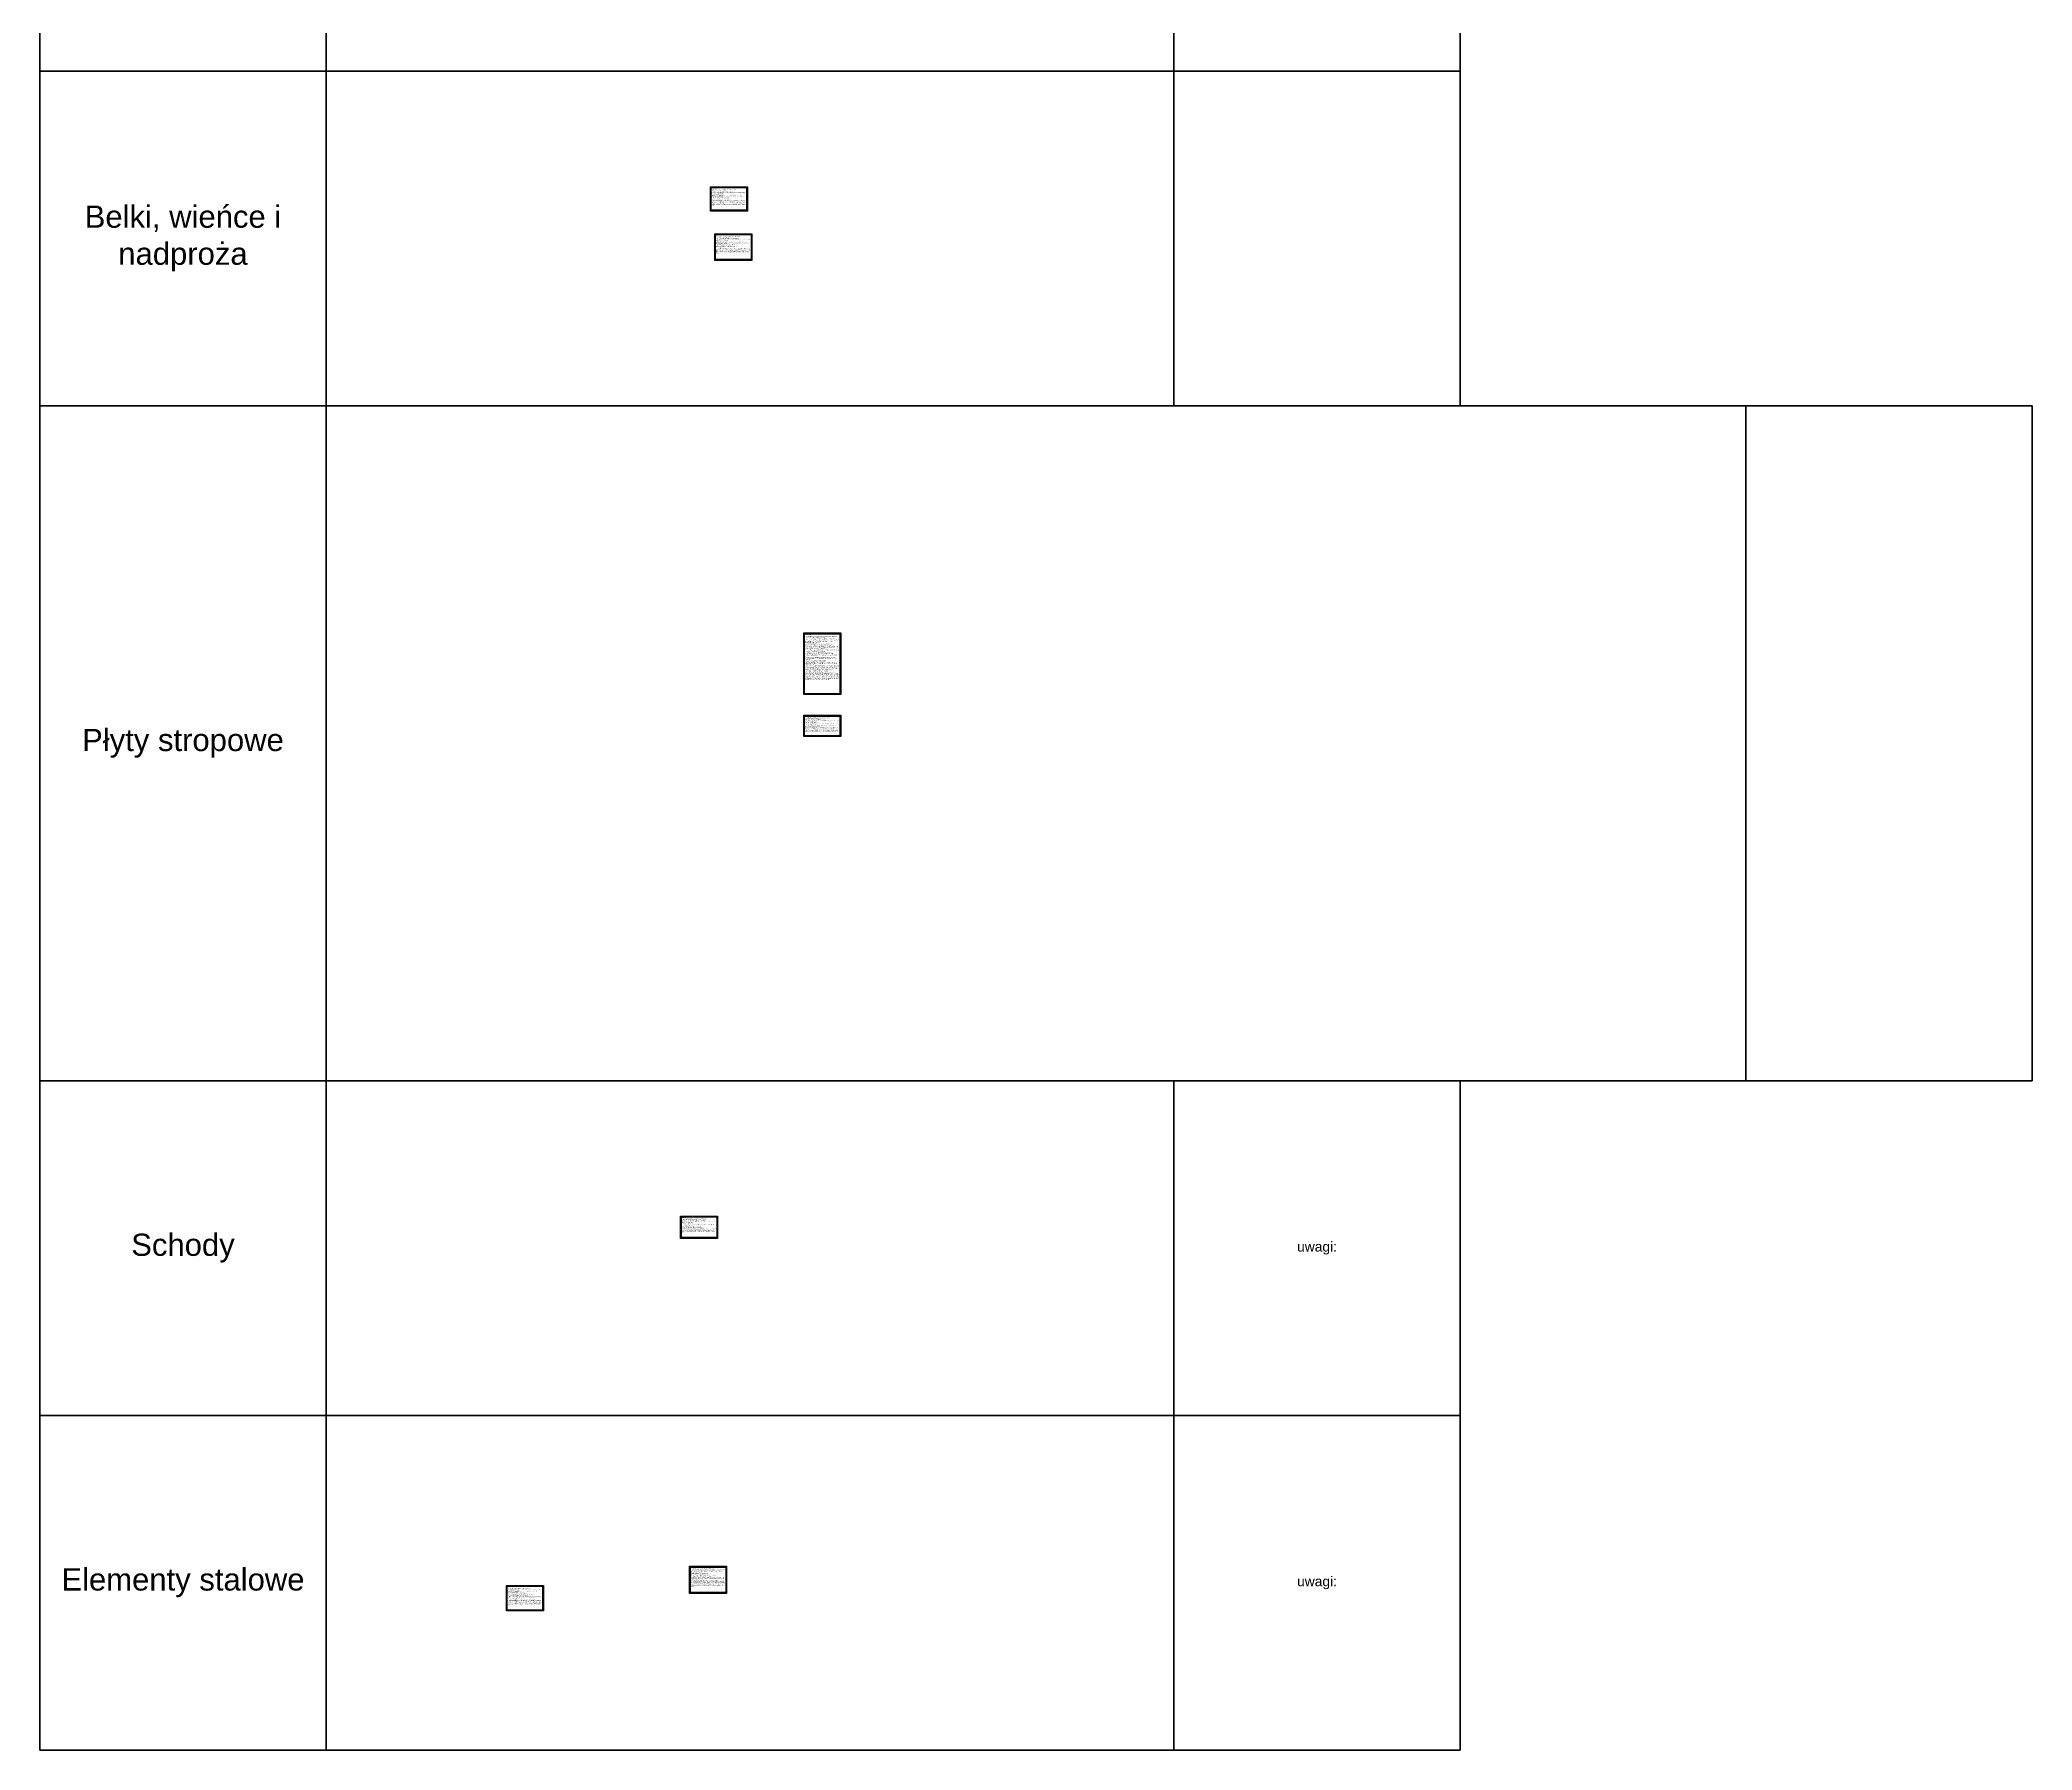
# Model space of a CAD drawing. Header units: millimetres. Extents: x -21220 to 1756793, y -806857 to 86733.
# Drawn here: x 236872 to 241716, y 77493 to 81650 of the extents above; entities that cross this region are included whole.
import ezdxf

# ---------------------------------------------------------------- set-up
doc = ezdxf.new("R2010")
doc.units = ezdxf.units.MM
doc.header["$LTSCALE"] = 10
doc.layers.add('G-Elementy konstrukcyjne', color=1, linetype='Continuous', lineweight=40)
doc.layers.add('G-Opisy', color=2, linetype='Continuous', lineweight=18)
doc.styles.add('Arial-GG', font='arial.ttf')

msp = doc.modelspace()

# ---------------------------------------------------------------- linework, layer by layer
at = {"ltscale": 0.8}
msp.add_line((238774.5, 79958.39), (238748.3, 79958.39), dxfattribs=at)
for points in [[(238502.59, 81292.88), (238592.59, 81292.88), (238592.59, 81233.88), (238502.59, 81233.88)], [(238504.59, 81290.88), (238590.59, 81290.88), (238590.59, 81235.88), (238504.59, 81235.88)], [(238513.22, 81178.76), (238603.22, 81178.76), (238603.22, 81113.76), (238513.22, 81113.76)], [(238515.22, 81176.76), (238601.22, 81176.76), (238601.22, 81115.76), (238515.22, 81115.76)], [(238729.5, 80208.39), (238819.5, 80208.39), (238819.5, 80058.39), (238729.5, 80058.39)], [(238731.5, 80206.39), (238817.5, 80206.39), (238817.5, 80060.39), (238731.5, 80060.39)], [(238729.5, 80008.39), (238819.5, 80008.39), (238819.5, 79956.39), (238729.5, 79956.39)], [(238731.5, 80006.39), (238817.5, 80006.39), (238817.5, 79958.39), (238731.5, 79958.39)], [(238430.12, 78790.85), (238520.12, 78790.85), (238520.12, 78736.85), (238430.12, 78736.85)], [(238432.12, 78788.85), (238518.12, 78788.85), (238518.12, 78738.85), (238432.12, 78738.85)], [(238006.56, 77893.21), (238096.56, 77893.21), (238096.56, 77831.21), (238006.56, 77831.21)], [(238451.81, 77940.01), (238541.81, 77940.01), (238541.81, 77874.01), (238451.81, 77874.01)], [(238453.81, 77938.01), (238539.81, 77938.01), (238539.81, 77876.01), (238453.81, 77876.01)], [(238008.56, 77891.21), (238094.56, 77891.21), (238094.56, 77833.21), (238008.56, 77833.21)]]:
    msp.add_lwpolyline(points, close=True, dxfattribs=at)
at = {"layer": 'G-Elementy konstrukcyjne', "ltscale": 200}
for points in [[(236872.12, 83182.99), (237568.05, 83182.99), (237568.05, 81573.82), (236872.12, 81573.82)], [(239629.48, 83182.99), (240325.4, 83182.99), (240325.4, 81573.82), (239629.48, 81573.82)], [(236872.12, 81573.82), (237568.05, 81573.82), (237568.05, 80760.36), (236872.12, 80760.36)], [(237568.05, 81573.82), (239629.48, 81573.82), (239629.48, 80760.36), (237568.05, 80760.36)], [(239629.48, 81573.82), (240325.4, 81573.82), (240325.4, 80760.36), (239629.48, 80760.36)], [(236872.12, 80760.36), (237568.05, 80760.36), (237568.05, 79119.95), (236872.12, 79119.95)], [(237568.05, 80760.36), (241020.22, 80760.36), (241020.22, 79119.95), (237568.05, 79119.95)], [(241020.22, 80760.36), (241716.15, 80760.36), (241716.15, 79119.95), (241020.22, 79119.95)], [(236872.12, 79119.95), (237568.05, 79119.95), (237568.05, 78306.48), (236872.12, 78306.48)], [(237568.05, 79119.95), (239629.48, 79119.95), (239629.48, 78306.48), (237568.05, 78306.48)], [(239629.48, 79119.95), (240325.4, 79119.95), (240325.4, 78306.48), (239629.48, 78306.48)], [(236872.12, 78306.48), (237568.05, 78306.48), (237568.05, 77493.02), (236872.12, 77493.02)], [(237568.05, 78306.48), (239629.48, 78306.48), (239629.48, 77493.02), (237568.05, 77493.02)], [(239629.48, 78306.48), (240325.4, 78306.48), (240325.4, 77493.02), (239629.48, 77493.02)]]:
    msp.add_lwpolyline(points, close=True, dxfattribs=at)

# ---------------------------------------------------------------- texts
at = {"layer": 'G-Opisy', "color": 2, "style": 'Arial-GG'}
for s, insert, char_height, width, attachment_point in [('{\\H0.8x;UWAGI:\\P\\H0.5625x;1.\\W1.684; \\W1;Beton zagęszczać mechanicznie i pielęgnować w czasie dojrzewania,\\P2.\\W1.398; \\W1;Stosować systemowe wkładki dystansowe,\\P3.\\W1.443; \\W1;Rysunki rozpatrywać z kompletnymi projektami pozostałych branż,\\P4.\\W1.428; \\W1;Prace wykonywać zgodnie z opisem technicznym i Sztuką Budowlaną, z zachowaniem przepisów Bezpieczeństwa i Ochrony Zdrowia,\\P5. Pręty za długie zagiąć lub uciąć,\\P6.\\W1.438; \\W1;Wszelkie zamienne rozwiązania techniczne należy bezwzględnie konsultować i zatwierdzić z autorem niniejszego opracowania,\\P7. Pręty wydane na rysunku są przedstawione dla jednej belki, \\fArial|b0|i0|c0|p34;tabela zbrojenie przedstawia zsumowaną wartość dla belek wszystkich tego typu,\\P8. Lokalizacja belek wg rys. rzutu kondygnacji,\\P9. Zbrojenie dochodzące należy przepuszczać przez belki.\\P10. \\fArial|b0|i0|c0|p34;\\H1x;\\C256;Biuro projektowe zastrzega bez krytyczne stosowanie rysunków w realizacji. Wykonawca robót budowlanych jest zobowiązany do kierowania się sztuką budowlaną jak również zasadami dobrych praktyk w budownictwie. Zakazana jest realizacja oczywistych omyłek z projektu. Jeżeli rozwiązanie projektowe może powodować wadę lub uszkodzenie obiektu budowlanego, uczestnicy procesu budowlanego zobowiązani są do zawiadomienia o tym fakcie biuro projektów przed wbudowaniem elementu.}', (238504.59, 81290.88), 3, 86, 1), ('Belki, wieńce i nadproża', (237220.09, 81167.09), 54, 695.9216, 5), ('{\\H0.8x;UWAGI:\\P\\H0.5625x;1.\\W1.684; \\W1;Beton zagęszczać mechanicznie i pielęgnować w czasie dojrzewania,\\P2.\\W1.398; \\W1;Stosować systemowe wkładki dystansowe,\\P3.\\W1.443; \\W1;Rysunki rozpatrywać z kompletnymi projektami pozostałych branż,\\P4.\\W1.428; \\W1;Prace wykonywać zgodnie z opisem technicznym i Sztuką Budowlaną, z zachowaniem przepisów Bezpieczeństwa i Ochrony Zdrowia,\\P5. Pręty za długie zagiąć lub uciąć,\\P6.\\W1.438; \\W1;Wszelkie zamienne rozwiązania techniczne należy bezwzględnie konsultować i zatwierdzić z autorem niniejszego opracowania,\\P7. Pręty wydane na rysunku są przedstawione dla całości wieńca oraz dodatek na zakłady, \\fArial|b0|i0|c0|p34;tabela zbrojenie przedstawia zsumowaną wartość dla wieńców,\\P8. Lokalizacja wieńców wg rys. rzutu kondygnacji,\\P9. Zbrojenie dochodzące należy przepuszczać przez wieńce,\\P10. \\C256;Pręty łączyć na zakład.\\P11. \\fArial|b0|i0|c0|p34;\\H1x;Biuro projektowe zastrzega bez krytyczne stosowanie rysunków w realizacji. Wykonawca robót budowlanych jest zobowiązany do kierowania się sztuką budowlaną jak również zasadami dobrych praktyk w budownictwie. Zakazana jest realizacja oczywistych omyłek z projektu. Jeżeli rozwiązanie projektowe może powodować wadę lub uszkodzenie obiektu budowlanego, uczestnicy procesu budowlanego zobowiązani są do zawiadomienia o tym fakcie biuro projektów przed wbudowaniem elementu.}', (238515.22, 81176.76), 3, 86, 1), ('{\\H0.80000x;UWAGI:}\\P{\\H0.45000x;1.}{\\H0.45000x;\\W1.68400x; }{\\H0.45000x;Beton zagęszczać mechanicznie i pielęgnować w czasie }{\\H0.45000x;dojrzewania,}\\P{\\H0.45000x;2.}{\\H0.45000x;\\W1.39800x; }{\\H0.45000x;Stosować systemowe wkładki dystansowe,}\\P{\\H0.45000x;3.}{\\H0.45000x;\\W1.44300x; }{\\H0.45000x;Rysunki rozpatrywać z kompletnymi projektami pozostałych branż,}\\P{\\H0.45000x;4.}{\\H0.45000x;\\W1.42800x; }{\\H0.45000x;Prace wykonywać zgodnie z opisem technicznym i Sztuką }{\\H0.45000x;Budowlaną, z zachowaniem przepisów Bezpieczeństwa i Ochrony }{\\H0.45000x;Zdrowia,}\\P{\\H0.45000x;5. Pręty za długie zagiąć lub uciąć,}\\P{\\H0.45000x;6.}{\\H0.45000x;\\W1.43800x; }{\\H0.45000x;Wszelkie zamienne rozwiązania techniczne należy bezwzględnie }{\\H0.45000x;konsultować i zatwierdzić z autorem niniejszego opracowania,}\\P{\\H0.45000x;7. Pręty wydane na rysunku są przedstawione dla jednej warstwy }{\\H0.45000x;stropu, tabela zbrojenie przedstawia częściową wartość zbrojenia }{\\H0.45000x;danego stropu,}\\P{\\H0.45000x;8. Lokalizacja ścian wg rys. rzutu kondygnacji,}\\P{\\H0.45000x;9. Przerwę roboczą przewidziano w górnej krawędzi fundamentu lub }{\\H0.45000x;stropu oraz w dolnej krawędzi belki, wieńca lub stropu.}\\P{\\H0.45000x;10. Układ ścian działowych wg. projektu architektonicznego,}\\P{\\H0.45000x;11. Pręty dozbrojenia nad podporami (np.: ściany, belki) układać }{\\H0.45000x;symetrycznie względem osi symetrii podpory, chyba że zwymiarowano }{\\H0.45000x;na rysunku,}\\P{\\H0.45000x;12. Wykonawca na etapie przygotowania produkcji powinien czytać }{\\H0.45000x;dokumentację wielobranżową. Wszelkie wątpliwości należy wyjaśniać }{\\H0.45000x;z projektantem,}\\P{\\H0.45000x;13. }{\\fArial|b1|i0|c238|p34;\\H0.45000x;Zbrojenie otworów na osobnym rysunku,}\\P{\\fArial|b1|i0|c238|p34;\\H0.45000x;142. }{\\fArial|b0|i0|c238|p34;\\H0.45000x;Dozbrojenie}{\\fArial|b1|i0|c238|p34;\\H0.45000x; }{\\fArial|b0|i0|c238|p34;\\H0.45000x;oznacza podwójne zagęszczenie prętów na danym }{\\fArial|b0|i0|c238|p34;\\H0.45000x;odcinku,}\\P{\\fArial|b0|i0|c238|p34;\\H0.45000x;15. Pręty}{\\fArial|b1|i0|c238|p34;\\H0.45000x; }{\\H0.45000x;∅}{\\fArial|b0|i0|c238|p34;\\H0.45000x;6 można dzielić w dowolnym miejscu, zapewniając zakładu }{\\fArial|b0|i0|c238|p34;\\H0.45000x;w łączeniu między nimi}\\P{\\fArial|b0|i0|c238|p34;\\H0.45000x;16. }{\\H0.45000x;Izolacje przeciwwilgociowe i termiczne wg rysunków }{\\H0.45000x;architektonicznych}\\P{\\H0.45000x;17. Przed wykonaniem otworów sprawdzić ich zgodność z projektami }{\\H0.45000x;branżowymi.Na rysunku pokazano otwory o boku/średnicy >50cm. }{\\H0.45000x;Otwory mniejsze wykonywać wg. wytycznych projektów branżowych,}\\P{\\H0.45000x;18. Otworowanie aktualne na dzień wydania projektu.}\\P{\\H0.45000x;19. Biuro projektowe zastrzega bez krytyczne stosowanie rysunków w }{\\H0.45000x;realizacji. Wykonawca robót budowlanych jest zobowiązany do }{\\H0.45000x;kierowania się sztuką budowlaną jak również zasadami dobrych }{\\H0.45000x;praktyk w budownictwie. Zakazana jest realizacja oczywistych omyłek }{\\H0.45000x;z projektu. Jeżeli rozwiązanie projektowe może powodować wadę lub }{\\H0.45000x;uszkodzenie obiektu budowlanego, uczestnicy procesu budowlanego }{\\H0.45000x;zobowiązani są do zawiadomienia o tym fakcie biuro projektów przed }{\\H0.45000x;wbudowaniem elementu.}', (238731.5, 80206.39), 4, 86, 1), ('Płyty stropowe', (237220.09, 79940.15), 54, 695.9216, 5), ('{\\fArial|b0|i0|c0|p34;\\H0.8x;UWAGI:\\P\\H0.5625x;1.\\W1.684; \\W1;Beton zagęszczać mechanicznie i pielęgnować w czasie dojrzewania,\\P2.\\W1.398; \\W1;Stosować systemowe wkładki dystansowe,\\P3.\\W1.443; \\W1;Rysunki rozpatrywać z kompletnymi projektami pozostałych branż,\\P4.\\W1.428; \\W1;Prace wykonywać zgodnie z opisem technicznym i Sztuką Budowlaną, z zachowaniem przepisów Bezpieczeństwa i Ochrony Zdrowia,\\P5. Pręty za długie zagiąć lub uciąć,\\P6.\\W1.438; \\W1;Wszelkie zamienne rozwiązania techniczne należy bezwzględnie konsultować i zatwierdzić z autorem niniejszego opracowania,\\P7. \\C256;Pręty wydane na rysunku są przedstawione dla jednej warstwy stropu, tabela zbrojenie przedstawia częściową wartość zbrojenia danego stropu,\\P8. \\fArial|b0|i0|c0|p34;\\H1x;Biuro projektowe zastrzega bez krytyczne stosowanie rysunków w realizacji. Wykonawca robót budowlanych jest zobowiązany do kierowania się sztuką budowlaną jak również zasadami dobrych praktyk w budownictwie. Zakazana jest realizacja oczywistych omyłek z projektu. Jeżeli rozwiązanie projektowe może powodować wadę lub uszkodzenie obiektu budowlanego, uczestnicy procesu budowlanego zobowiązani są do zawiadomienia o tym fakcie biuro projektów przed wbudowaniem elementu.}', (238731.5, 80006.39), 3, 86, 1), ('{\\H0.8x;UWAGI:\\P\\H0.5625x;1.\\W1.684; \\W1;Beton zagęszczać mechanicznie i pielęgnować w czasie dojrzewania,\\P2.\\W1.398; \\W1;Stosować systemowe wkładki dystansowe,\\P3.\\W1.443; \\W1;Rysunki rozpatrywać z kompletnymi projektami pozostałych branż,\\P4.\\W1.428; \\W1;Prace wykonywać zgodnie z opisem technicznym i Sztuką Budowlaną, z zachowaniem przepisów Bezpieczeństwa i Ochrony Zdrowia,\\P5. Pręty za długie zagiąć lub uciąć,\\P6.\\W1.438; \\W1;Wszelkie zamienne rozwiązania techniczne należy bezwzględnie konsultować i zatwierdzić z autorem niniejszego opracowania,\\fArial|b0|i0|c0|p34; \\P7. Lokalizacja klatki schodowej wg rys. rzutu kondygnacji,\\P9. Zbrojenie dochodzące należy przepuszczać przez element.\\P10. \\fArial|b0|i0|c0|p34;\\H1x;\\C256;Biuro projektowe zastrzega bez krytyczne stosowanie rysunków w realizacji. Wykonawca robót budowlanych jest zobowiązany do kierowania się sztuką budowlaną jak również zasadami dobrych praktyk w budownictwie. Zakazana jest realizacja oczywistych omyłek z projektu. Jeżeli rozwiązanie projektowe może powodować wadę lub uszkodzenie obiektu budowlanego, uczestnicy procesu budowlanego zobowiązani są do zawiadomienia o tym fakcie biuro projektów przed wbudowaniem elementu.}', (238432.12, 78788.85), 3, 86, 1), ('\\pxsm1,qc;Schody', (237220.09, 78713.22), 54, 695.9216, 5), ('\\pxsm1,qc;uwagi:', (239977.44, 78713.22), 24, 695.9216, 5), ('\\pxsm1,qc;Elementy stalowe', (237220.09, 77899.75), 54, 695.9216, 5), ('{\\H0.80000x;UWAGI:}\\P{\\H0.45000x;1.}{\\H0.45000x;\\W1.44300x; }{\\H0.45000x;Rysunki rozpatrywać z kompletnymi projektami pozostałych branż,}\\P{\\H0.45000x;2.}{\\H0.45000x;\\W1.42800x; }{\\H0.45000x;Prace wykonywać zgodnie z opisem technicznym i Sztuką }{\\H0.45000x;Budowlaną, z zachowaniem przepisów Bezpieczeństwa i Ochrony }{\\H0.45000x;Zdrowia,}\\P{\\H0.45000x;3.}{\\H0.45000x;\\W1.43800x; }{\\H0.45000x;Wszelkie zamienne rozwiązania techniczne należy bezwzględnie }{\\H0.45000x;konsultować i zatwierdzić z autorem niniejszego opracowania, }\\P{\\H0.45000x;4. Lokalizacja elementów wg rys. rzutu kondygnacji,}\\P{\\H0.45000x;5.}{\\fArial|b1|i0|c238|p34;\\H0.45000x; }{\\fArial|b0|i0|c238|p34;\\H0.45000x;Spoiny pachwinowe o grubości 0,7 cieńszego elementu,}\\P{\\fArial|b0|i0|c238|p34;\\H0.45000x;6. Spoiny czołowe typu V, wykonać na pełną grubość łączonych }{\\fArial|b0|i0|c238|p34;\\H0.45000x;elementów,}\\P{\\fArial|b0|i0|c238|p34;\\H0.45000x;7. Spoiny wykonać na całej długości przylegania elementów,}\\P{\\fArial|b0|i0|c238|p34;\\H0.45000x;8. Przed wykonaniem elementów należy zweryfikować wymaganą }{\\fArial|b0|i0|c238|p34;\\H0.45000x;wysokość i długość na budowie.}\\P{\\fArial|b0|i0|c238|p34;\\H0.45000x;9. Elementy skręcane na śruby kl.8.8 (2x podkładka + 1x nakrętka }{\\fArial|b0|i0|c238|p34;\\H0.45000x;samokontrująca). Przy otworach Ø18 należy zastosować śruby M16,}\\P{\\fArial|b0|i0|c238|p34;\\H0.45000x;10. Zabezpieczenie antykorozyjne przez ocynkowanie oraz malowanie }{\\fArial|b0|i0|c238|p34;\\H0.45000x;proszkowe.}\\P{\\fArial|b0|i0|c238|p34;\\H0.45000x;11. Symbol }{\\fCalibri|b0|i0|c238|p34;\\H0.45000x;„}{\\fArial|b0|i0|c238|p34;\\H0.45000x;*}{\\fCalibri|b0|i0|c238|p34;\\H0.45000x;”}{\\fArial|b0|i0|c238|p34;\\H0.45000x; oznacza lustrzane odbicie elementu pionową }{\\fArial|b0|i0|c238|p34;\\H0.45000x;płaszczyzna wzdłuż dłuższej krawędzi.}\\P{\\fArial|b0|i0|c238|p34;\\H0.45000x;12. Biuro projektowe zastrzega bez krytyczne stosowanie rysunków w }{\\fArial|b0|i0|c238|p34;\\H0.45000x;realizacji. Wykonawca robót budowlanych jest zobowiązany do }{\\fArial|b0|i0|c238|p34;\\H0.45000x;kierowania się sztuką budowlaną jak również zasadami dobrych }{\\fArial|b0|i0|c238|p34;\\H0.45000x;praktyk w budownictwie. Zakazana jest realizacja oczywistych omyłek }{\\fArial|b0|i0|c238|p34;\\H0.45000x;z projektu. Jeżeli rozwiązanie projektowe może powodować wadę lub }{\\fArial|b0|i0|c238|p34;\\H0.45000x;uszkodzenie obiektu budowlanego, uczestnicy procesu budowlanego }{\\fArial|b0|i0|c238|p34;\\H0.45000x;zobowiązani są do zawiadomienia o tym fakcie biuro projektów przed }{\\fArial|b0|i0|c238|p34;\\H0.45000x;wbudowaniem elementu.}', (238453.81, 77938.01), 3, 86, 1), ('\\pxsm1,qc;uwagi:', (239977.44, 77899.75), 24, 695.9216, 5), ('{\\H0.80000x;UWAGI:}\\P{\\H0.45000x;1.}{\\H0.45000x;\\W1.44300x; }{\\H0.45000x;Rysunki rozpatrywać z kompletnymi projektami pozostałych branż,}\\P{\\H0.45000x;2.}{\\H0.45000x;\\W1.42800x; }{\\H0.45000x;Prace wykonywać zgodnie z opisem technicznym i Sztuką }{\\H0.45000x;Budowlaną, z zachowaniem przepisów Bezpieczeństwa i Ochrony }{\\H0.45000x;Zdrowia,}\\P{\\H0.45000x;3.}{\\H0.45000x;\\W1.43800x; }{\\H0.45000x;Wszelkie zamienne rozwiązania techniczne należy bezwzględnie }{\\H0.45000x;konsultować i zatwierdzić z autorem niniejszego opracowania, }\\P{\\H0.45000x;4. Lokalizacja elementów wg rys. rzutu kondygnacji,}\\P{\\H0.45000x;5.}{\\fArial|b1|i0|c238|p34;\\H0.45000x; }{\\fArial|b0|i0|c238|p34;\\H0.45000x;Spoiny pachwinowe o grubości 0,7 cieńszego elementu,}\\P{\\fArial|b0|i0|c238|p34;\\H0.45000x;6. Spoiny czołowe typu V, wykonć na pełną grubość łączonych }{\\fArial|b0|i0|c238|p34;\\H0.45000x;elementów,}\\P{\\fArial|b0|i0|c238|p34;\\H0.45000x;7. Spoiny wykonać na całej długości przylegania elementów,}\\P{\\fArial|b0|i0|c238|p34;\\H0.45000x;8. Przed wykonaniem elementów należy zweryfikować wymaganą }{\\fArial|b0|i0|c238|p34;\\H0.45000x;wysokość i długość na budowie.}\\P{\\fArial|b0|i0|c238|p34;\\H0.45000x;9. Elementy skręcane na śruby kl.8.8 (2x podkładka + 1x }{\\fArial|b0|i0|c238|p34;\\H0.45000x;nakrętka samokontrująca). Przy otworach Ø18 należy zastosować }{\\fArial|b0|i0|c238|p34;\\H0.45000x;śruby M16}\\P{\\fArial|b0|i0|c238|p34;\\H0.45000x;10. Zabezpieczenie antykorozyjne przez ocynkowanie oraz malowanie }{\\fArial|b0|i0|c238|p34;\\H0.45000x;proszkowe.}\\P{\\fArial|b0|i0|c238|p34;\\H0.45000x;11. }{\\H0.45000x;Biuro projektowe zastrzega bez krytyczne stosowanie rysunków w }{\\H0.45000x;realizacji. Wykonawca robót budowlanych jest zobowiązany do }{\\H0.45000x;kierowania się sztuką budowlaną jak również zasadami dobrych }{\\H0.45000x;praktyk w budownictwie. Zakazana jest realizacja oczywistych omyłek }{\\H0.45000x;z projektu. Jeżeli rozwiązanie projektowe może powodować wadę lub }{\\H0.45000x;uszkodzenie obiektu budowlanego, uczestnicy procesu budowlanego }{\\H0.45000x;zobowiązani są do zawiadomienia o tym fakcie biuro projektów przed }{\\H0.45000x;wbudowaniem elementu.}', (238008.56, 77891.21), 3, 86, 1)]:
    msp.add_mtext(s, dxfattribs=dict(at, insert=insert, char_height=char_height, width=width, attachment_point=attachment_point))

doc.saveas('drawing.dxf')
